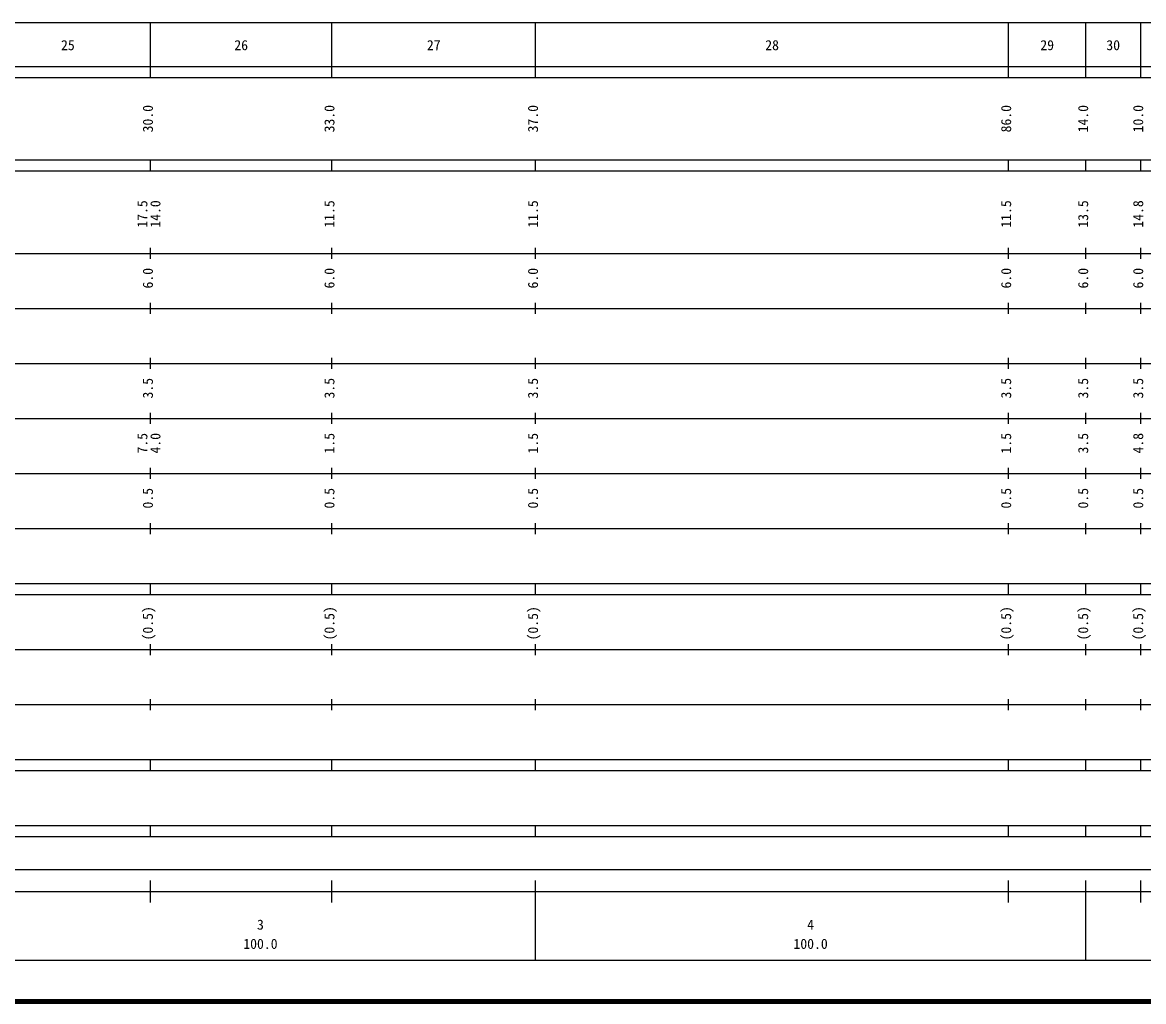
# Model space of a CAD drawing. Units: millimetres on the paper, enlarged 1000 times. Extents: x 40000 to 680000, y 20000 to 380000.
# Drawn here: x 274738 to 478523, y 20000 to 198000 of the extents above; entities that cross this region are included whole.
import ezdxf
from ezdxf.enums import TextEntityAlignment as Align

# ---------------------------------------------------------------- set-up
doc = ezdxf.new("R2010")
doc.units = ezdxf.units.MM
doc.header["$LTSCALE"] = 1000
doc.layers.add('M-TTL', color=2, linetype='Continuous', lineweight=140)
doc.layers.add('M-TTL-BAND', color=7, linetype='Continuous', lineweight=25)
doc.styles.add('ＭＳ ゴシック', font='')
doc.styles.get('ＭＳ ゴシック').set_extended_font_data('MS Gothic')

msp = doc.modelspace()

# ---------------------------------------------------------------- linework, layer by layer
at = {"layer": 'M-TTL'}
msp.add_line((40000, 20000), (680000, 20000), dxfattribs=at)
at = {"layer": 'M-TTL-BAND'}
for p, q in [((68000, 198000), (579000, 198000)), ((298000, 188000), (298000, 198000)), ((331000, 188000), (331000, 198000)), ((368000, 188000), (368000, 198000)), ((454000, 188000), (454000, 198000)), ((468000, 188000), (468000, 198000)), ((478000, 188000), (478000, 198000)), ((40000, 190000), (579000, 190000)), ((40000, 188000), (579000, 188000)), ((40000, 173000), (579000, 173000)), ((298000, 171000), (298000, 173000)), ((331000, 171000), (331000, 173000)), ((368000, 171000), (368000, 173000)), ((454000, 171000), (454000, 173000)), ((468000, 171000), (468000, 173000)), ((478000, 171000), (478000, 173000)), ((40000, 171000), (579000, 171000)), ((298000, 155000), (298000, 157000)), ((331000, 155000), (331000, 157000)), ((368000, 155000), (368000, 157000)), ((454000, 155000), (454000, 157000)), ((468000, 155000), (468000, 157000)), ((478000, 155000), (478000, 157000)), ((40000, 156000), (579000, 156000)), ((298000, 145000), (298000, 147000)), ((331000, 145000), (331000, 147000)), ((368000, 145000), (368000, 147000)), ((454000, 145000), (454000, 147000)), ((468000, 145000), (468000, 147000)), ((478000, 145000), (478000, 147000)), ((46000, 146000), (579000, 146000)), ((298000, 135000), (298000, 137000)), ((331000, 135000), (331000, 137000)), ((368000, 135000), (368000, 137000)), ((454000, 135000), (454000, 137000)), ((468000, 135000), (468000, 137000)), ((478000, 135000), (478000, 137000)), ((52000, 136000), (579000, 136000)), ((298000, 125000), (298000, 127000)), ((331000, 125000), (331000, 127000)), ((368000, 125000), (368000, 127000)), ((454000, 125000), (454000, 127000)), ((468000, 125000), (468000, 127000)), ((478000, 125000), (478000, 127000)), ((46000, 126000), (579000, 126000)), ((298000, 115000), (298000, 117000)), ((331000, 115000), (331000, 117000)), ((368000, 115000), (368000, 117000)), ((454000, 115000), (454000, 117000)), ((468000, 115000), (468000, 117000)), ((478000, 115000), (478000, 117000)), ((52000, 116000), (579000, 116000)), ((46000, 106000), (579000, 106000)), ((298000, 105000), (298000, 107000)), ((331000, 105000), (331000, 107000)), ((368000, 105000), (368000, 107000)), ((454000, 105000), (454000, 107000)), ((468000, 105000), (468000, 107000)), ((478000, 105000), (478000, 107000)), ((40000, 96000), (579000, 96000)), ((298000, 94000), (298000, 96000)), ((331000, 94000), (331000, 96000)), ((368000, 94000), (368000, 96000)), ((454000, 94000), (454000, 96000)), ((468000, 94000), (468000, 96000)), ((478000, 94000), (478000, 96000)), ((40000, 94000), (579000, 94000)), ((49000, 84000), (579000, 84000)), ((298000, 83000), (298000, 85000)), ((331000, 83000), (331000, 85000)), ((368000, 83000), (368000, 85000)), ((454000, 83000), (454000, 85000)), ((468000, 83000), (468000, 85000)), ((478000, 83000), (478000, 85000)), ((40000, 74000), (579000, 74000)), ((298000, 73000), (298000, 75000)), ((331000, 73000), (331000, 75000)), ((368000, 73000), (368000, 75000)), ((454000, 73000), (454000, 75000)), ((468000, 73000), (468000, 75000)), ((478000, 73000), (478000, 75000)), ((40000, 64000), (579000, 64000)), ((298000, 62000), (298000, 64000)), ((331000, 62000), (331000, 64000)), ((368000, 62000), (368000, 64000)), ((454000, 62000), (454000, 64000)), ((468000, 62000), (468000, 64000)), ((478000, 62000), (478000, 64000)), ((40000, 62000), (579000, 62000)), ((40000, 52000), (579000, 52000)), ((298000, 50000), (298000, 52000)), ((331000, 50000), (331000, 52000)), ((368000, 50000), (368000, 52000)), ((454000, 50000), (454000, 52000)), ((468000, 50000), (468000, 52000)), ((478000, 50000), (478000, 52000)), ((40000, 50000), (579000, 50000)), ((71000, 44000), (564000, 44000)), ((298000, 38000), (298000, 42000)), ((331000, 38000), (331000, 42000)), ((368000, 27500), (368000, 42000)), ((454000, 38000), (454000, 42000)), ((468000, 27500), (468000, 42000)), ((478000, 38000), (478000, 42000)), ((40000, 40000), (579000, 40000)), ((68000, 27500), (579000, 27500))]:
    msp.add_line(p, q, dxfattribs=at)

# ---------------------------------------------------------------- texts
at = {"layer": 'M-TTL-BAND', "style": 'ＭＳ ゴシック'}
for s, p in [('25', (283000, 192405)), ('26', (314500, 192405)), ('27', (349500, 192405)), ('28', (411000, 192405)), ('29', (461000, 192405)), ('30', (473000, 192405)), ('3', (318000, 32523)), ('4', (418000, 32523)), ('100.0', (318000, 29033)), ('100.0', (418000, 29033))]:
    msp.add_text(s, height=1833, dxfattribs=at).set_placement(p, align=Align.BOTTOM_CENTER)
for s, p in [('30.0', (299000, 180500)), ('33.0', (332000, 180500)), ('37.0', (369000, 180500)), ('86.0', (455000, 180500)), ('14.0', (469000, 180500)), ('10.0', (479000, 180500)), ('17.5', (298000, 163174)), ('14.0', (300370, 163174)), ('11.5', (332000, 163174)), ('11.5', (369000, 163174)), ('11.5', (455000, 163174)), ('13.5', (469000, 163174)), ('14.8', (479000, 163174)), ('6.0', (299000, 151500)), ('6.0', (332000, 151500)), ('6.0', (369000, 151500)), ('6.0', (455000, 151500)), ('6.0', (469000, 151500)), ('6.0', (479000, 151500)), ('3.5', (299000, 131500)), ('3.5', (332000, 131500)), ('3.5', (369000, 131500)), ('3.5', (455000, 131500)), ('3.5', (469000, 131500)), ('3.5', (479000, 131500)), ('7.5', (298000, 121500)), ('4.0', (300370, 121500)), ('1.5', (332000, 121500)), ('1.5', (369000, 121500)), ('1.5', (455000, 121500)), ('3.5', (469000, 121500)), ('4.8', (479000, 121500)), ('0.5', (299000, 111500)), ('0.5', (332000, 111500)), ('0.5', (369000, 111500)), ('0.5', (455000, 111500)), ('0.5', (469000, 111500)), ('0.5', (479000, 111500)), ('(0.5)', (299000, 88764)), ('(0.5)', (332000, 88764)), ('(0.5)', (369000, 88764)), ('(0.5)', (455000, 88764)), ('(0.5)', (469000, 88764)), ('(0.5)', (479000, 88764))]:
    msp.add_text(s, height=1833, rotation=90, dxfattribs=at).set_placement(p, align=Align.BOTTOM_CENTER)

doc.saveas('drawing.dxf')
